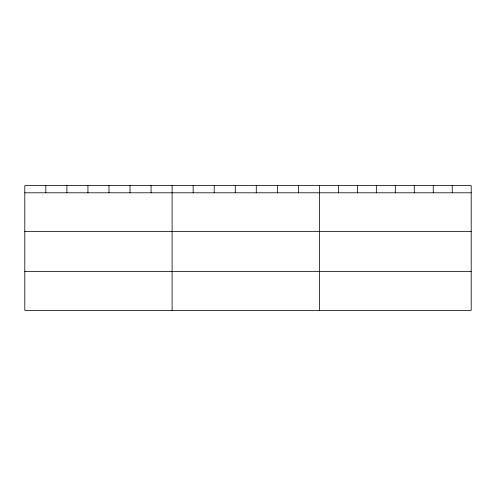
<?xml version="1.0" encoding="UTF-8"?>
<svg xmlns="http://www.w3.org/2000/svg" width="496" height="496" viewBox="0 0 496 496"><rect width="100%" height="100%" fill="white"/><g stroke="black" fill="none" stroke-linecap="round" stroke-linejoin="round"><path stroke-width="0.74" d="M471.2 192.795L471.2 310.391L24.8 310.391L24.8 185.609L471.2 185.609L471.2 192.795L24.8 192.795M24.8 231.601L471.2 231.601M24.8 271.585L471.2 271.585M452.228 185.609L452.228 192.795M433.256 185.609L433.256 192.795M414.284 185.609L414.284 192.795M395.312 185.609L395.312 192.795M376.34 185.609L376.34 192.795M357.368 185.609L357.368 192.795M338.396 185.609L338.396 192.795M319.424 185.609L319.424 310.391M298.381 185.609L298.381 192.795M277.332 185.609L277.332 192.795M256.289 185.609L256.289 192.795M235.247 185.609L235.247 192.795M214.204 185.609L214.204 192.795M193.155 185.609L193.155 192.795M172.112 185.609L172.112 310.391M151.069 185.609L151.069 192.795M130.02 185.609L130.02 192.795M108.977 185.609L108.977 192.795M87.935 185.609L87.935 192.795M66.892 185.609L66.892 192.795M45.843 185.609L45.843 192.795"/></g></svg>
